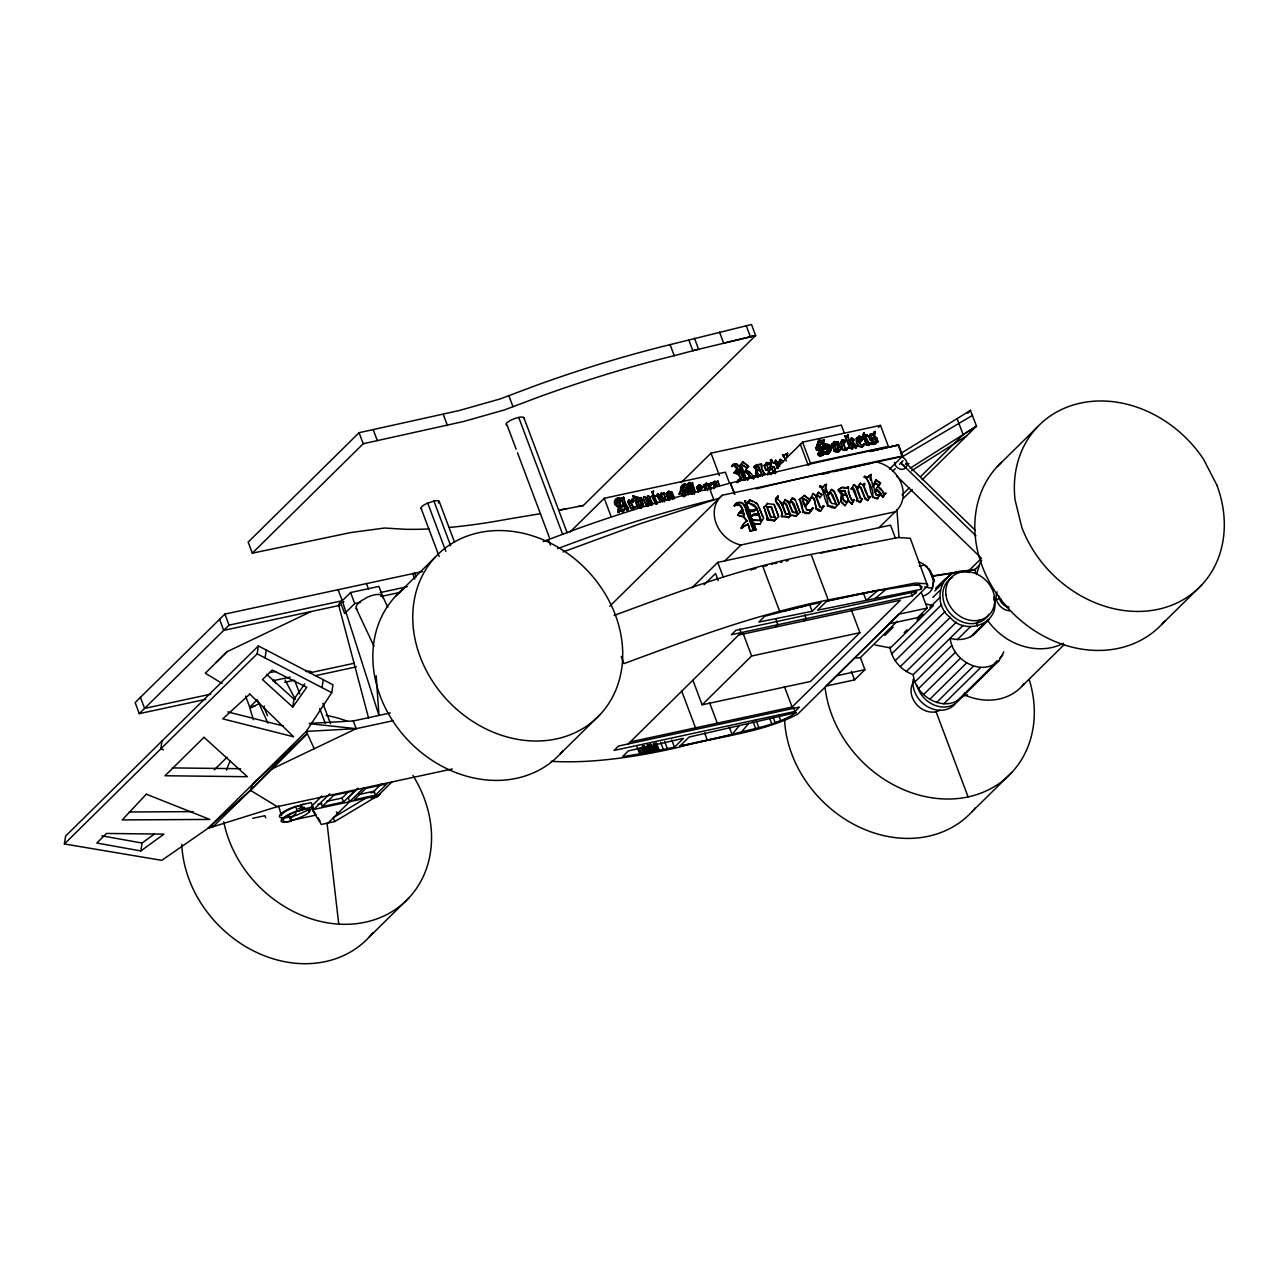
<?xml version="1.0" encoding="UTF-8"?>
<svg xmlns="http://www.w3.org/2000/svg" width="1288" height="1288" viewBox="0 0 1288 1288"><rect width="100%" height="100%" fill="white"/><g stroke="black" fill="none" stroke-linecap="round" stroke-linejoin="round"><path stroke-width="1.5" d="M616.566 500.291L615.229 503.206L618.771 507.07L618.143 512.64L618.707 510.402L623.231 511.529L625.566 508.148L627.578 510.821L625.566 508.148M618.804 512.576L618.337 510.66M930.339 570.777L933.848 579.713L932.254 588.407M933.848 579.713L932.383 588.423A19.143 16.02 45.4 0 1 922.707 595.99M993.74 597.197C1002.322 623.054 965.694 636.739 950.174 617.419C929.517 602.333 942.51 563.677 969.445 572.58M823.869 440.094L823.177 444.746L824.159 439.804L823.241 441.108L818.524 440.528L816.898 446.405L818.83 440.238L823.644 440.174M679.034 494.173L679.71 492.338M679.307 493.884L680.08 491.984M854.25 446.002L855.618 448.321L854.25 446.002C849.034 454.648 847.826 439.916 845.202 436.551L844.703 435.586L846.619 436.246L848.212 434.797L847.923 435.666M880.75 493.626L881.555 496.25L883.536 497.007L880.75 493.626L877.273 498.746C867.887 497.683 872.266 483.837 865.665 477.896L864.296 477.301L864.828 476.286L868.032 477.381L868.675 476.302M864.296 477.301L864.828 476.286M377.722 795.372L375.533 796.193L377.078 795.324M717.915 481.406L719.026 486.429M718.189 481.132L719.3 486.156M761.385 467.721C765.458 461.024 748.956 467.383 761.111 464.034M764.879 474.58C766.795 475.079 759.614 468.671 761.578 464.115M847.81 486.703L847.053 487.766L841.998 487.202L838.472 489.553L841.837 493.803L841.193 501.257L845.025 505.685L840.694 501.757L841.322 494.286L837.957 490.036L841.499 487.701L846.554 488.265L848.438 486.816C848.1 490.213 850.08 501.805 853.815 499.615L851.738 504.236L848.229 500.774L852.237 503.737M831.195 448.562L830.857 450.269M713.633 488.683L714.212 485.318L712.28 483.209L714.309 481.809M717.416 481.664L714.582 481.358L712.602 482.662L714.486 485.045L713.906 488.41M757.843 477.542L755.493 474.177L756.265 469.701L753.705 466.868L755.428 465.837M776.986 499.052L777.936 496.057L777.871 496.926M692.59 483.483L695.488 492.386M775.891 498.746L776.004 501.322L778.95 504.51L782.444 513.751L781.51 516.536L788.964 517.374L785.326 516.069L781.51 516.536M821.664 451.991C822.807 447.999 821.825 453.795 818.846 452.603M822.195 448.385C822.791 444.263 823.129 449.915 820.263 448.965M823.29 442.557L822.694 444.875L823.29 442.557L818.089 442.67M826.976 451.283L825.898 452.329L822.114 451.991C820.971 448.965 829.408 447.226 827.17 450.913M828.876 449.448L826.735 447.274L822.662 448.24C823.853 441.929 834.769 448.031 828.748 452.491L826.671 452.378L828.748 452.491M822.114 451.991L822.662 449.995M822.662 448.24L823.193 446.421M64.4 843.962L65.608 836.073L258.373 645.932L332.964 684.781L331.757 692.686L306.254 731.407L208.028 828.297L161.773 860.352L64.4 843.962L257.165 653.837L258.373 645.932M140.843 850.949L163.946 834.125L106.518 833.449L96.825 843.028L140.843 850.949L142.05 843.044L154.383 834.077M161.982 741.003L160.791 748.908L163.431 749.745M265.07 657.943L266.278 650.054M292.762 707.08L306.737 687.325L272.219 670.018L262.511 679.597L292.762 707.08L293.97 699.175L304.709 683.976M322.032 687.615L323.24 679.726M803.036 511.722L799.526 499.309C805.048 505.234 799.268 514.959 808.961 513.445L813.066 508.213L810.281 510.547L807.512 510.064M864.49 443.796C863.298 450.897 852.398 444.263 857.583 437.534M640.619 497.973L632.762 495.832L640.233 498.826L641.005 497.538L643.372 505.653L641.005 497.538M652.774 493.642L653.499 491.131L652.774 493.642L652.131 491.646L652.436 493.707M681.883 486.945L684.572 496.605M765.974 463.519L771.254 462.392L770.176 459.993L771.593 459.478L772.333 461.313L770.546 466.594L774.152 467.125L775.698 472.616M872.346 444.054C882.087 440.834 865.456 449.029 872.652 440.255L870.189 439.546L868.82 435.891L869.899 439.836L872.652 440.255M630.701 508.615C636.272 511.449 627.594 506.361 628.303 501.821M816.125 508.245C815.529 505.781 814.258 495.461 810.893 497.989L812.953 493.465L816.254 496.202L812.953 493.465M844.767 442.621L842.545 441.897L844.767 442.621L845.491 440.593L842.239 439.949L845.491 440.593M869.931 477.429L871.203 474.467L868.176 476.785M870.704 475.932L872.733 486.043L876.065 479.861L880.557 482.823L877.724 487.395L880.557 482.823M784.746 457.9C779.401 453.07 787.676 455.743 782.396 454.696M827.46 506.248L832.273 506.136L835.043 507.826C823.193 508.808 825.608 491.839 820.15 485.914L823.177 486.945L819.651 486.413M819.522 486.88L820.15 485.914M615.165 499.873L614.746 501.048A5.136 4.299 45.4 0 0 615.551 504.654L618.594 507.005L620.188 501.934L618.015 502.417M618.288 500.903L620.317 500.71L620.896 499.39L617.177 499.953M618.771 507.07L617.886 511.304L619.093 512.286M618.594 507.005L620.188 501.934M620.317 500.71L620.896 499.39M618.53 508.905L619.174 507.327L624.777 506.12L625.388 507.649C624.326 513.51 611.607 505.91 623.956 509.678M619.319 506.071L621.331 499.551L624.229 504.799L619.319 506.071L624.229 504.799M828.667 450.204L829.07 448.449L827.942 447.226L822.968 447.95M636.288 499.486L635.419 500.082L637.093 507.005L639.025 507.247M773.669 472.599L768.598 473.372L770.272 468.478L772.349 469.074L773.669 472.599L769.435 472.889M770.272 468.478L768.598 473.372M876.307 441.897L872.234 442.509L873.57 438.58L875.244 439.063L876.307 441.897L872.91 442.138M873.57 438.58L872.234 442.509M769.403 468.687L767.503 468.156L769.403 468.687L770.965 464.244L766.215 464.726L770.965 464.244M872.878 438.757L871.348 438.323L872.878 438.757L874.117 435.183L870.302 435.569L874.117 435.183M765.265 464.485L764.364 465.129L766.07 469.669L769.129 470.555L767.519 474.918M769.129 470.555L767.889 474.548M872.346 440.544L871.364 443.764M682.865 485.689L683.896 491.388L686.424 489.553L683.493 484.916L686.15 489.826L684.25 490.245M688.243 494.64L686.939 490.921L684.041 491.758L686.939 490.921M976.562 574.512L979.927 563.387A59.828 50.071 45.4 0 1 981.681 560.039M889.879 646.785C891.65 659.537 901.117 670.485 913.24 674.638C915.172 696.534 944.829 713.842 962.216 697.001L999.134 660.567L1003.803 651.889M684.186 491.098L684.524 489.971M680.933 487.299C681.545 494.447 679.082 490.084 681.658 486.156M754.092 466.498L756.636 469.331L755.863 473.807L758.213 477.172M770.546 466.594C772.462 461.941 771.013 457.16 770.884 462.762L766.328 462.634M873.795 437.067C876.065 436.278 874.182 429.194 873.731 432.591C876.887 435.167 866.26 432.929 872.588 434.217C879.64 425.764 870.205 438.113 876.387 437.791L877.933 441.897L876.693 437.501L874.101 436.777M692.413 493.272L691.672 494.27L690.239 490.422C692.155 487.444 687.454 489.456 688.017 484.529L690.61 484.61L694.377 494.431M690.239 490.422L691.044 488.555M623.988 497.587C623.344 502.948 630.379 508.502 627.932 510.241M865.633 444.521L868.853 445.246L865.633 444.521L866.1 442.911L863.797 436.696L862.477 436.745L863.781 432.832L864.973 435.489L867.13 434.797L867.549 435.891L865.391 436.584L867.854 443.169L869.191 443.748L865.681 436.294L867.549 435.891M862.477 436.745L864.087 432.543M692.316 483.773L692.831 482.791M668.504 499.519L666.347 493.433L668.005 500.404L669.953 500.259M775.907 518.919L774.33 520.916L767.197 519.772L767.809 517.889L763.961 507.037L767.294 518.388M766.924 519.483L767.809 517.889M839.406 450.816C832.756 458.56 829.488 431.544 834.254 450.494M834.012 451.17L834.544 450.204M786.855 456.821L787.596 453.279L785.905 453.972M787.226 456.451L787.596 453.279M717.835 481.068L717.126 481.937L714.582 481.358M781.365 516.15C784.151 510.032 775.521 504.799 775.392 499.245L776.616 497.474M615.906 501.096L616.179 504.703L618.868 506.715M663.916 493.304L664.85 498.392M664.206 493.014L665.671 499.567L667.264 500.308M864.377 484.224L864.264 483.386L864.071 488.136M864.876 483.741L864.232 486.51L868.498 497.667L864.667 489.698M842.851 449.77L846.667 450.027L842.851 449.77L840.613 442.154L842.545 439.659M842.771 449.528L840.903 441.848L841.789 440.899M766.698 462.263L765.523 464.227M870.108 434.603L870.704 433.589M736.849 482.678L737.879 480.714M818.363 453.006L817.816 454.873L819.876 456.258L825.077 453.698L827.975 454.052L825.077 453.698M829.52 451.444C832.032 447.322 826.123 444.279 822.887 446.727M253.317 719.718L249.936 708.207L259.5 703.473M741.035 528.08L742.274 528.112L741.035 528.08L743.884 523.411M686.488 485.656C685.747 482.984 683.316 483.032 686.488 485.656L689 482.646L691.688 483.837L692.461 482.549M617.709 503.061L618.304 502.127M655.753 504.204L651.921 496.299L656.799 504.3C659.875 501.386 653.096 503.109 654.272 496.766C656.478 494.592 649.699 494.206 654.69 495.928M654.272 496.766L654.964 495.639M848.18 438.081L849.452 441.446L851.449 437.743L854.137 439.514L852.431 442.267L854.137 439.514M849.645 441.961L850.982 439.594L852.93 440.85L850.611 444.553L849.645 441.961L850.982 439.594M873.248 485.56L876.065 479.861M875.293 482.936L873.055 486.912L875.293 482.936L878.545 485.061L874.681 491.227L873.57 486.413M663.062 494.141L661.646 492.757L659.569 495.848L661.372 493.03L663.062 494.141L663.867 492.821M679.404 494.238L679.967 493.385M862.847 485.737L864.264 483.386M659.859 495.558L657.862 493.562C654.256 496.508 661.211 495.317 660.164 501.467L659.762 502.256M817.735 448.965L817.397 446.517L820.44 447.258M862.397 499.036L860.304 498.617L856.923 489.585L858.71 486.8L860.642 488.023L865.295 499.374L868.128 500.324L865.134 497.909L861.141 487.524L859.209 486.301L857.422 489.086L860.803 498.118L862.397 499.036L860.062 502.449L856.456 500.694L857.663 498.794C855.86 497.78 855.216 484.674 851.432 489.199L853.574 484.707C856.214 484.159 858.033 491.034 855.94 487.218M856.456 500.694L857.663 498.794M685.522 495.687L682.27 486.22L681.594 488.683M827.347 505.959C829.005 500.002 825.077 490.438 820.037 486.381M778.242 463.841L779.61 461.603L781.736 463.197M778.371 496.427L777.598 499.164L781.446 502.561L781.864 504.671L780.142 502.223M630.798 502.046L634.05 507.875L632.794 507.343L630.798 502.046L631.619 500.758L633.261 501.982L631.619 500.758M778.016 463.213L775.762 460.315L778.016 463.213L780.287 459.333L783.555 461.49M817.526 495.22L816.56 497.007L820.118 506.474L821.873 507.923L819.619 506.973L816.061 497.506L817.526 495.22L820.456 497.393L817.027 495.703M652.823 503.463L651.712 503.238L649.603 497.748L650.327 496.653L647.993 495.912M731.487 466.449L732.985 464.404M731.858 466.079L732.405 465.081M621.412 498.134L622.619 498.585C625.147 492.032 623.183 510.112 628.592 508.374M622.619 498.585L623.489 497.265M632.988 502.256L634.115 500.469L631.893 499.374L634.115 500.469M750.131 531.187L748.135 524.039L750.131 531.187L755.879 529.948L753.48 523.588L760.162 523.958L763.72 518.001L757.135 503.334L749.841 499.792L746.171 504.155L745.076 501.209L746.171 504.155M819.957 497.893L821.969 494.705L818.524 492.258L815.755 496.685M645.497 498.569L646.19 497.538L643.839 496.814L646.19 497.538M746.782 467.769L741.453 464.421L746.782 467.769C740.664 483.596 737.461 446.936 745.253 477.993L747.861 478.556L749.536 477.156L747.523 480.408M747.861 478.556L749.004 476.818M850.805 445.068L851.819 443.523L853.574 444.843L852.833 447.322L850.805 445.068L851.819 443.523M875.003 492.064L876.693 489.488L878.754 490.712L880.396 492.885L878.883 495.333L876.065 494.882L875.003 492.064L876.693 489.488M756.04 465.387L756.764 464.404M630.621 508.406L629.236 502.046L627.594 502.095L629.059 499.776L630.911 501.306L628.769 500.05M627.594 502.095L629.059 499.776M630.621 501.579L632.183 499.1M816.254 496.202L818.524 492.258M851.738 504.236L854.379 500.05M810.893 497.989C817.606 493.497 812.728 513.171 820.81 510.901L818.556 509.146L815.884 509.227M754.945 475.626L752.884 476.657L753.818 477.268L755.509 475.98L753.657 479.072M844.397 435.891L846.313 436.535L848.518 434.491L847.842 437.034M646.995 497.587L648.138 497.844L649.716 503.109L646.995 497.587L648.283 495.639M797.385 512.624L792.313 512.221L789.254 504.091L791.363 500.935L793.988 503.576L797.385 512.624L793.843 512.511M651.631 496.588L652.936 494.624M844.67 435.908L849.259 445.197L849.227 448.095M872.25 496.798C874.938 490.97 868.724 482.952 866.18 477.397L864.795 476.801M875.663 444.006L876.983 442.315M643.211 498.826C644.886 499.841 646.27 509.71 649.216 504.638M878.368 495.832L880.396 492.885M627.578 510.821L628.222 509.951M648.299 506.136C644.628 503.801 642.084 497.587 644.113 496.524M867.613 500.823L870.35 496.749L869.271 496.814L870.35 496.749M784.666 512.141L782.154 505.459L784.247 502.449L786.469 504.155L790.317 514.202L785.294 513.815L790.317 514.202M782.154 505.459L784.247 502.449M869.754 435.167L870.414 434.298M860.062 502.449L861.897 499.519M788.948 503.254L787.902 500.791L784.907 499.889L788.948 503.254L792.555 497.86L795.147 499.39L799.961 512.27L796.87 504.043M789.447 502.755L792.555 497.86M738.974 512.978L742.435 508.857L740.825 505.443L738.298 504.268L734.176 505.765C735.979 501.113 743.434 500.919 744.786 505.975L743.611 505.073M734.176 505.765L736.205 503.27M760.017 475.803L759.405 474.918A4.057 3.397 45.4 0 1 757.489 472.551L757.151 469.798L757.103 472.921A4.057 3.397 45.4 0 0 759.018 475.288L760.017 475.803L761.578 473.582L760.451 470.587L756.877 469.734L754.301 466.9L759.083 466.964L759.888 470.442L758.713 467.335L754.301 466.9M843.077 499.825A5.442 4.556 45.4 0 0 845.025 501.757L846.345 502.465L848.438 499.486L846.924 495.478L842.143 494.334L838.697 490.551L845.105 490.631L846.168 495.3L844.606 491.131L838.697 490.551M781.864 504.671L785.422 499.39M664.721 501.499L661.034 494.463L659.746 496.299L662.821 501.596M856.617 488.764L860.32 483.258L863.346 485.238M857.116 488.281L860.32 483.258M618.111 500.984L617.982 502.787M633.471 509.549L635.258 506.925M820.81 510.901L824.014 506.216L822.952 506.264L824.014 506.216M868.563 445.535L870.253 443.088M852.157 449.077L853.96 446.292M877.273 498.746L880.251 494.125M858.291 446.179L856.375 438.451M845.025 505.685L848.728 500.275M634.05 507.875L634.952 506.667M815.964 447.435L817.204 446.115M816.608 446.63L816.914 449.802L820.875 450.542M821.873 507.923L823.467 505.781M869.191 443.748L869.899 442.847M831.645 489.44L827.765 494.978L831.645 489.44L834.221 490.986L839.374 503.302L836.315 506.007M830.47 492.451L828.055 495.767L831.597 503.35L836.25 504.155L832.805 495.011L830.47 492.451L836.25 504.155M977.624 629.977C972.086 639.09 959.785 641.279 950.174 638.22C952.09 660.116 981.762 677.424 999.134 660.567M962.216 697.001L964.97 692.912M737.493 481.084L738.668 479.539M869.915 451.508L898.605 444.988L902.759 456.033L889.606 469.122M921.162 589.308L922.015 586.861L920.099 585.332L914.931 584.881L875.937 590.854A528.869 135.997 -20.6 0 0 826.719 601.126L817.526 610.19L921.162 589.308L919.117 583.85M618.417 510.692L622.957 511.803L625.276 508.422M788.465 517.873L790.8 515.216L796.564 515.731L798.174 513.542M742.226 525.601L745.253 522.187M829.73 452.169C836.363 442.541 822.823 443.507 817.864 445.117A1.755 1.465 45.4 0 1 817.606 443.185L818.379 442.364M830.712 450.881L828.812 453.215M835.043 507.826L839.374 503.302M623.666 509.951L625.388 507.649M650.005 502.835L648.605 504.671L645.771 498.295M846.361 450.317L848.277 447.757M774.33 520.916L778.644 516.569L774.072 504.397L767.229 503.689M838.472 452.024L841.048 449.415L838.311 442.106L834.205 441.687L838.311 442.106M778.065 468.735C779.417 461.668 770.659 464.582 775.762 460.315M617.499 501.708L620.607 500.436M855.618 448.321L857.47 445.906M883.037 497.49L885.613 493.014M843.141 443.458L844.896 448.127L847.037 448.594L848.019 447.355M827.991 451.138L828.973 449.898M789.608 516.214L792.039 515.329L796.065 516.23L800.46 511.771M643.662 505.363L641.215 507.875L642.31 506.474M826.671 451.589L827.476 450.607M824.352 485.431C829.021 481.68 822.308 490.132 826.687 492.129M826.622 484.513L825.689 487.347L828.265 494.479M648.943 504.912L650.199 503.334L651.873 505.588M699.545 490.486L701.461 488.039C693.024 480.086 703.554 498.633 698.37 485.979M697.549 486.284L699.287 484.642L702.846 487.122L700.044 490.825M808.043 501.402L804.614 505.765L802.521 497.731L808.043 501.402L802.022 498.231L803.921 503.93M806.03 505.54L810.506 499.776L804.147 495.349L801.056 498.279M805.032 506.86L810.506 499.776M859.418 442.331C865.842 425.314 848.985 452.04 861.479 439.707M864.184 443.555C863.652 445.938 859.933 445.374 859.676 442.991L862.96 438.725L859.144 436.085L856.069 438.741M859.676 442.991L862.96 438.725M808.961 513.445L813.066 508.213M862.026 446.952L864.184 444.086M741.775 528.611L743.369 526.679M337.07 813.903L337.714 812.599L336.361 812.02M636.884 499.969L639.782 500.13L641.682 506.184L639.009 505.604L637.528 499.229M737.654 482.533L738.298 481.696M667.281 492.724L668.472 491.291L672.014 491.952L674.574 498.778L671.74 492.241L668.472 491.291M737.332 464.566L738.942 466.675L742.693 461.909L748.666 466.385L745.591 470.201L750.437 473.404M741.84 464.05C734.289 466.836 750.196 490.342 739.843 469.106M765.619 505.781L767.729 503.206M833.239 442.927L834.511 441.382M744.287 506.474L746.138 504.252L745.575 500.71M810.281 510.547L812.535 507.794M739.28 472.986L737.863 469.218C730.682 471.456 743.273 474.048 737.09 472.422M735.641 470.893C742.113 466.755 726.915 460.38 737.235 468.896M737.605 468.526L734.691 471.988M744.303 471.859L743.353 472.938L744.303 471.859L747.249 472.776L752.723 478.653M742.274 510.257L739.795 513.332L742.774 509.758L744.078 515.087L742.774 509.758M748.473 502.674L746.493 504.993L748.489 510.29L752.868 510.901L756.7 508.132L754.462 505.057L748.473 502.674L756.7 508.132M744.609 507.343L746.476 505.154L755.396 528.885L753.045 529.787L755.396 528.885M683.493 484.916L682.817 488.49M686.681 486.172L688.017 484.61L689.627 488.86L687.905 489.456L686.955 485.898L687.905 489.456M746.686 503.656L749.841 499.792M679.855 746.122A528.869 135.997 -20.6 0 0 729.926 735.013C752.273 728.445 776.712 725.675 796.435 712.489L689.048 737.058L679.855 746.122L732.035 734.498L739.441 725.53M741.357 732.212L748.602 723.421M686.762 485.383L689.289 482.372L691.688 483.837M784.65 455.469L786.276 453.601M822.678 487.444L824.867 484.948M853.284 442.702L856.118 446.324L857.164 445.632M876.162 443.185L877.547 441.913M633.036 495.558L633.873 497.78L636.787 498.939L635.129 500.356L637.56 506.071M868.498 497.667L869.786 496.331M681.384 486.429L682.817 484.9M755.605 465.854L756.41 465.016M776.117 497.973L777.936 496.057M899.507 464.292L901.858 461.829M731.986 466.659L733.065 465.548M737.734 515.232L743.965 516.601L747.056 521.157L743.466 517.1L737.734 515.232L739.473 512.479M452.265 768.968L277.258 806.658L208.028 828.297L250.419 790.333L307.236 733.516L252.867 784.07L250.419 790.333L213.084 826.703M895.305 468.623L892.471 471.44M774.104 463.422L775.215 462.666M307.236 733.516L250.419 790.333L277.258 806.658M765.893 463.857L763.993 465.499L765.7 470.04L768.743 470.925M869.255 435.682L870.06 434.877M827.669 454.342L829.118 452.925M578.57 506.442L583.287 505.54L755.637 335.524L751.5 324.496L670.082 344.653A368.787 94.829 -20.6 0 0 536.001 385.466L500.114 398.958L459.124 410.55L359.078 432.704L248.149 542.119L252.303 553.164L350.771 532.556L384.597 528.032L405.511 529.288A368.787 94.829 -20.6 0 0 428.888 528.917M252.303 553.164L363.232 443.732L463.278 421.579L504.268 409.987L540.139 396.495A368.787 94.829 -20.6 0 1 674.236 355.697L694.973 350.175M422.528 571.534L224.869 614.086L135.127 702.604L139.281 713.649L205.678 699.336M139.281 713.649L229.023 625.131L342.27 600.739L378.962 715.42L376.209 675.83M215.965 662.563L226.897 651.792M383.067 597.455L378.93 586.426L350.594 592.528L338.502 604.458L368.626 718.318M245.573 696.116L249.727 707.144L257.294 699.69L267.936 723.131M360.415 602.333L354.747 603.557L344.653 613.523L340.499 602.478L343.896 601.754M214.291 769.822L227.123 757.167M395.464 596.376L435.392 556.996M570.037 532.024L604.249 498.263L725.386 472.197L729.475 483.081M290.283 818.991L295.966 813.388M301.634 807.785L302.535 806.916M617.467 503.206L617.612 501.966M621.331 499.551L623.956 505.073M312.324 805.483L321.984 795.968M619.174 507.327L624.777 506.12M391.922 781.961L378.125 795.565L334.783 821.567L321.324 824.465L312.694 810.522L329.792 793.827M636.787 498.939L633.873 497.78M322.354 806.546L333.817 795.243L354.989 790.687L343.526 801.989L322.354 806.546L320.873 802.617M641.682 506.184L639.782 500.13M326.637 801.378L342.045 798.061L348.404 791.782M637.158 507.166L641.488 507.601M639.009 505.604L641.955 505.91M649.603 497.748L652.742 503.576M357.839 788.24L348.195 797.755L349.676 801.7M657.862 493.562L659.198 494.978M648.025 503.898L646.093 500.179M656.671 496.089L657.524 495.365M650.199 503.334L651.116 505.218M328.054 823.016L363.458 788.095M661.034 494.463L664.431 501.789M668.086 493.046C675.459 508.084 662.483 489.537 670.678 493.465L672.851 499.245M660.164 501.467L656.88 495.751M661.919 501.08L662.531 501.869M681.239 482.533L711.008 453.167L841.338 425.088L844.139 432.559M667.812 493.336L670.678 493.465M682.27 486.22L685.039 495.542M358.563 794.567L373.955 791.251L381.602 783.716M688.726 483.757L690.336 484.884L693.604 493.61M375.436 795.179L386.899 783.877L365.728 788.433L354.264 799.735L375.436 795.179L373.955 791.251M380.411 793.746L377.094 797.031L371.202 798.302M689.724 494.173L688.42 490.825L690.143 490.229L691.704 494.415M688.42 490.825L690.143 490.229M698.37 492.354L696.695 486.864L698.643 492.08M699.287 484.642L702.846 487.122M705.261 490.358L703.683 485.141L705.55 490.084M709.221 484.159L706.033 483.403L709.221 484.159L710.799 482.678L711.556 484.739L709.608 485.029L711.169 489.166M701.461 488.039L697.983 486.349M706.854 489.521L705.454 484.755L708.126 485.109L709.302 488.265M705.164 485.029L708.126 485.109M710.799 482.678L711.282 485.013M709.608 485.029L711.556 484.739M712.731 483.225L716.321 483.274L716.917 485.882L716.031 483.547L712.731 483.225L714.663 485.351L717.336 485.995L714.582 485.689L714.84 487.733M714.663 485.351L717.191 485.608M714.582 485.689L715.114 487.46M742.693 461.909L748.666 466.385M738.942 466.675L736.784 463.761L732.614 464.775M740.568 465.693L744.657 477.929L743.144 477.88M740.777 478.315L738.861 475.224A9.016 7.551 45.4 0 0 735.802 473.549L733.854 472.728L736.189 473.179A9.016 7.551 45.4 0 1 739.231 474.853L741.147 477.945L739.36 479.023M737.863 469.218L738.909 473.356M745.591 470.201L749.391 471.649L753.255 476.286M609.788 606.197L722.278 495.252L902.469 456.435M744.657 477.929L743.53 477.51M745.253 477.993L748.231 478.186M756.877 469.734L760.258 470.072M749.536 477.156L748.634 477.188M752.015 478.154L746.879 473.147L743.917 472.229M756.764 470.168L760.451 470.587M755.509 475.98L754.575 475.996M771.238 462.456L772.333 461.313M761.578 473.582L760.081 470.957M773.669 463.068L774.474 463.052M774.539 462.988L775.585 462.891M780.287 459.333L783.168 461.861M779.61 461.603L781.365 463.567M734.772 506.184L734.675 505.266M769.902 468.848L772.349 469.074M800.379 444.344L808.268 465.322L810.458 463.165L888.35 446.389L880.461 425.394L802.569 442.17L774.201 470.168L775.521 473.662M746.138 504.252L744.866 500.871M742.435 508.857L739.65 505.363L735.786 505.299M748.489 510.29L755.09 509.71M752.434 514.749L758.922 514.025L754.607 513.59L750.711 516.182L748.843 511.239L755.283 510.499M817.397 446.517L819.039 447.709L822.71 446.566M816.785 447.435L818.524 448.804L822.485 448.095M758.922 514.025L757.022 508.969L758.407 514.524M750.711 516.182L749.342 510.74M751.049 517.116L752.289 520.416L751.049 517.116L753.174 515.055L759.26 514.959L761.353 520.513L752.289 520.416M771.673 507.086L766.553 506.844L771.673 507.086L775.054 517.905L771.174 507.569M752.659 515.538L759.26 514.959M833.803 443.571L836.878 443.716L838.907 450.22L836.105 449.689L833.803 443.571L836.878 443.716M753.48 523.588L760.162 523.958M825.898 452.329L822.42 451.702M774.072 504.397L778.644 516.569M692.026 587.747L717.738 562.389L890.539 525.166L895.482 538.32M834.189 451.331L838.778 451.718M836.105 449.689L839.213 449.915M755.879 529.948L753.995 523.089M724.886 560.86L740.97 544.985L895.192 511.771A29.962 25.084 45.4 0 0 901.294 483.564A29.962 25.084 45.4 0 0 876.484 462.022M767.197 519.772L770.385 519.225L774.829 520.416M775.553 517.406L770.385 517.035L767.197 508.551M851.449 437.743L853.831 439.82M704.134 584.72L715.548 573.466L718.221 580.598M841.048 449.415L838.005 442.412M849.452 441.446L848.067 435.988M791.363 500.935L796.886 513.123M844.896 448.127L847.037 448.594M852.93 440.85L850.676 439.884M789.254 504.091L792.828 511.722M850.611 444.553L849.935 441.671M859.144 436.085L862.654 439.031M851.432 446.759L851.11 444.763M854.041 445.568L851.513 443.813M862.638 437.179L863.797 436.696M804.147 495.349L808.413 499.164M852.833 447.322L851.738 446.453M858.388 446.421L862.332 446.646M878.416 427.407L880.461 425.394M810.345 497.587L811.408 497.49M826.349 484.127L826.123 485.013M368.996 937.262L408.924 897.881M873.264 438.87L875.244 439.063M802.73 512.173L802.891 512.576M806.143 509.823L810.78 510.048M821.969 494.705L818.025 492.757M560.151 753.963L600.079 714.582M848.438 486.816L847.311 487.202M842.143 494.334L846.667 494.801M842.449 498.601L842.513 494.431L842.948 498.102A5.442 4.556 45.4 0 0 845.524 501.274L846.345 502.465M853.574 484.707L854.524 485.93M850.869 488.78L852.624 487.862M852.125 488.361L852.946 487.911M841.998 494.93L846.924 495.478M868.032 477.381L864.329 476.785M868.869 475.996L871.203 474.467M848.438 499.486L846.425 495.977M853.815 499.615L853.88 500.533M878.545 485.061L874.777 483.435M905.722 467.753L900.779 462.956L903.065 460.702M872.379 497.12L877.772 498.247M876.065 494.882L875.502 491.581M628.222 743.949L741.083 632.633L739.731 629.027M884.84 493.9L883.858 494.157L882.425 491.903M886.096 493.465L885.098 493.513M902.083 494.882L909.183 487.878M920.55 476.673L963.15 434.668L976.497 426.183L970.395 410.341L967.61 413.078L970.54 410.309L900.425 453.698M903.677 498.021L912.242 489.569M922.24 479.716L976.497 426.183M775.457 627.079L777.871 624.712L775.827 619.287M879.092 527.645L895.192 511.771M692.928 680.322L702.121 704.81L751.612 656.011L859.901 632.682L851.4 610.077M796.998 607.823L764.686 616.292L758.825 622.072L812.116 611.285L821.1 602.414L802.005 606.632M641.086 748.022L643.131 753.48L674.445 747.217L683.429 738.346L628.367 750.888L622.506 756.668L648.283 752.562L646.222 747.104L648.411 752.53L651.116 752.031M803.728 620.993L806.143 618.61L804.775 615.004M997.443 466.417L1036.985 427.423M859.901 632.682L810.426 681.481L702.121 704.81M630.331 741.872L792.104 707.032L900.457 600.16L738.668 635M794.841 711.636L799.462 707.064L618.498 746.042L614.054 750.437L795.018 711.443L793.601 707.708M912.323 595.748L916.766 591.369L735.802 630.347L731.359 634.726L912.323 595.748L910.97 592.142M621.219 656.333L623.956 663.626C675.331 644.708 726.609 625.131 779.643 611.269A268.612 69.069 -20.6 0 1 828.2 599.918L915.478 583.045L927.392 583.786L927.618 585.879L797.578 714.277C760.87 733.178 718.318 736.221 679.001 747.201A268.612 69.069 -20.6 0 1 632.778 756.265C605.94 760.403 578.441 762.931 551.312 761.305M855.924 657.894A19.143 16.02 45.4 0 0 860.384 657.572L897.14 621.315M884.84 635.419L893.164 627.224M935.652 588.31L945.65 578.441M943.669 581.452L950.802 574.416M934.814 590.934L941.963 583.883M932.85 597.407L939.999 590.355M921.435 592.609L927.263 608.081L898.96 614.167L826.268 685.989L854.572 679.887L864.924 669.663L860.384 657.572M917.555 617.644L927.263 608.081M904.176 632.682L907.026 629.864M917.024 619.995L922.755 614.36M929.888 607.308L939.902 597.439M967.707 571.84L980.297 559.411M979.331 565.351L974.871 569.747L931.626 576.412M891.634 653.966L941.657 604.636M895.144 660.776L945.167 611.446M900.151 666.765L950.174 617.419M906.333 671.483L956.34 622.152M913.24 674.638L963.263 625.308M957.37 639.589L970.46 626.676M915.011 681.835L951.929 645.401M979.283 620.204L976.288 623.151L977.431 626.177M970.621 636.739L983.71 623.827M918.505 688.645L955.438 652.227M972.939 635.499L988.862 619.786M923.512 694.618L960.446 658.2M929.695 699.352L966.628 662.918M936.618 702.507L973.535 666.089M943.798 703.876L980.731 667.458M994.304 663.529L997.154 660.728M999.987 657.927L1002.821 655.125M957.048 701.026L993.982 664.608M1021.948 686.279L1063.92 644.869M1162.146 624.004L1201.672 584.994M971.748 811.971L1011.676 772.591M704.842 484.529L706.323 483.129M826.671 452.378L828.281 450.832M857.76 437.904L861.189 440.013M858.066 437.598L859.724 442.042M737.911 482.066L741.663 479.957L745.72 479.989M682.543 485.174L684.475 483.419M742.87 527.178L748.135 524.039M757.022 508.969L753.029 511.658L748.843 511.239M733.854 472.728L735.078 471.617M875.019 598.614L886.514 588.922M738.298 479.909L741.147 477.945M666.073 493.707L667.57 492.451M831.935 443.99L833.545 442.637M763.462 507.536L766.119 505.282M696.406 487.138L697.822 486.011M799.027 499.808L801.555 497.78M822.356 455.115L824.352 453.601C818.733 451.041 817.011 458.206 823.064 455.147M774.507 473.115L776.068 472.245M868.531 436.197L869.545 435.376M616.276 500.565L617.451 499.664M818.395 452.925L821.969 451.702M615.712 499.148L619.142 497.812M755.976 465.483L753.754 466.53M910.101 468.252L976.352 426.215M911.534 470.764L966.644 435.795M703.409 485.415L705.132 484.256M368.32 796.628L333.302 817.639L334.783 821.567M901.922 456.999L972.456 415.412M744.754 522.687L747.056 521.157M744.094 526.084L747.636 524.538M679.694 493.658L681.771 493.336L683.767 496.427M822.662 454.809L819.345 455.662L818.025 453.795M311.1 611.542L227.155 651.664L205.323 673.205L222.1 683.413M271.993 768.92L356.196 728.67L392.985 720.733M208.028 828.297L213.406 825.914M877.241 442.203L878.239 441.607M543.166 541.588L575.559 529.432A368.787 94.829 -20.6 0 1 709.656 488.619L730.586 483.064A1402.6 360.656 -20.6 0 1 787.515 469.283L801.651 465.998A1405.498 361.397 -20.6 0 1 898.605 444.988L869.931 451.492M679.79 492.258L681.127 491.581M1063.405 643.276C1046.098 652.324 1025.151 649.506 1008.681 639.927A59.828 50.071 45.4 0 1 987.413 620.108M914.045 681.175A19.851 16.615 45.4 0 0 915.156 702.685A19.851 16.615 45.4 0 0 936.086 711.765L940.256 710.203M614.167 615.406C663.079 597.342 712.023 578.972 762.544 565.754A268.612 69.069 -20.6 0 1 811.086 554.404L898.364 537.547L910.278 538.271L927.618 585.879M563.065 551.94L639.412 523.975L719.268 498.214M736.656 503.157L740.6 502.851M961.766 696.663L967.497 694.796M733.307 464.34L736.414 464.131M821.889 455.195L819.071 454.519L824.046 453.907M822.372 450.285L826.51 449.126L827.395 450.301M822.195 450.14L818.411 450.929L816.238 449.625A2.447 2.045 45.4 0 1 815.964 447.435M750.55 569.956L756.024 568.427M438.419 503.012A9.692 2.496 -20.6 0 0 433.911 501.08L426.94 503.431A9.692 2.496 -20.6 0 0 421.595 508.696M764.396 566.189L767.165 565.48M771.48 564.386L772.671 564.08M789.995 609.53L788.578 609.884L805.274 605.891L803.905 606.213M791.476 609.176L790.027 609.53M695.15 350.143L755.637 335.524L723.663 343.139L719.509 332.095M752.095 336.361L750.405 336.78L746.267 325.735M774.362 563.661L775.698 563.323M775.811 563.307L776.777 563.065M792.909 608.805L794.294 608.483M797.24 607.759L799.768 607.163M781.043 562.035L780.238 562.228L782.331 561.729M800.17 607.067L802.537 606.519M786.211 560.827L787.499 560.538M821.841 474.37L829.585 472.616M833.449 471.73L872.169 462.956M786.646 560.731L788.127 560.393M826.719 601.126L877.901 590.5L866.164 600.401L863.427 593.108M865.278 435.199L867.13 434.797M652.131 491.646L653.499 491.131M688.195 489.182L689.627 488.86M689.724 489.07L690.771 488.844M905.384 464.372L908.958 463.6M380.25 592.561L407.282 586.748M340.145 605.296L223.709 630.363L219.556 619.335M380.926 596.505L400.423 592.303M750.63 530.688L756.378 529.449M210.62 694.184L144.594 708.4L140.44 697.371M272.67 680.805L290.122 677.053M309.619 672.851L354.442 663.207M284.728 682.302L294.389 680.225M315.641 675.636L356.47 666.846M249.727 707.144L254.976 706.017M914.544 593.543L916.122 593.205M309.442 723.389L353.298 720.958L390.344 712.972M993.821 599.918L1000.454 598.485L1001.823 601.786A11.318 9.467 45.4 0 0 1008.665 607.018M889.251 623.746L920.437 617.033M836.62 675.765L864.924 669.663M289.204 816.125L291.072 821.116A14.587 3.751 -20.6 0 1 284.278 818.202A14.587 3.751 -20.6 0 1 302.439 809.911L300.555 804.92L311.245 802.617L313.805 809.428L378.125 795.565M282.185 817.751A15.214 3.912 -20.6 0 1 281.348 813.436A15.214 3.912 -20.6 0 1 295.628 806.465L300.732 805.37A14.587 3.751 -20.6 0 0 297.303 806.256M252.673 818.331L264.958 815.69L265.747 817.816M317.991 804.276L321.759 803.454M370.96 792.861L374.76 792.039M291.072 821.116L285.968 822.211A15.214 3.912 -20.6 0 1 282.346 818.621A15.214 3.912 -20.6 0 1 297.335 811.005L302.439 809.911M658.764 750.518L657.315 750.807L654.578 743.53M650.762 744.287L653.58 751.548L657.701 750.727M653.402 743.772C656.461 749.375 656.944 756.426 653.08 745.784M652.758 745.849L654.948 751.29L653.773 751.516L650.955 744.255M583.287 505.54L559.137 510.177L566.639 508.776M637.013 746.782L639.75 754.06L641.424 753.77L639.363 748.312M648.411 752.53L652.195 751.822L649.458 744.544M858.838 545.339L860.787 544.985M647.494 752.707L644.258 745.511M648.283 752.562L645.433 747.249M540.058 513.735L508.696 518.984A368.787 94.829 -20.6 0 1 449.319 527.452M643.131 753.48L645.771 753.013L642.97 745.752M644.419 753.255L642.358 747.797M269.884 672.513L275.841 671.499M639.75 754.06L641.424 753.77M824.739 444.279L829.247 444.972L831.146 447.757M919.197 565.996L924.881 565.078L927.28 566.929M932.093 575.961L975.322 569.296L975.547 573.192M752.788 519.917L761.353 520.513M818.814 442.364L822.984 442.847M618.24 499.567L620.607 499.68M820.279 445.374L818.17 444.827A1.755 1.465 45.4 0 1 817.912 442.895M680.209 493.385L681.932 493.916L683.493 496.701M770.079 474.515L771.496 474.435M353.298 720.958L356.196 728.67L306.254 731.407L314.224 748.731M618.61 502.095L619.914 502.223M129.396 811.987L193.12 811.633M172.27 767.906L240.55 768.711M918.264 585.01L914.931 584.881M803.39 512.093L809.46 512.962M309.41 723.695L356.196 728.67M101.849 835.815L142.05 843.044M924.623 586.958L932.528 588.391M925.782 604.056L933.446 605.521L890.459 647.928L875.132 644.998M227.751 711.91L283.344 725.965M770.932 466.224L774.152 467.125M740.294 512.833L744.577 514.588M622.909 498.311L617.097 498.102L614.473 501.322A5.136 4.299 45.4 0 0 615.278 504.944L618.498 507.343M749.342 500.291L752.82 501.644M637.238 499.503L639.508 500.404M876.565 494.383L878.883 495.333M783.748 502.948L785.97 504.638L789.818 514.685M876.178 489.987L879.897 493.385M852.463 448.771L849.452 447.612M856.955 500.211L860.561 501.95M792.056 498.343L794.648 499.889M852.736 441.961L856.423 446.018M878.223 486.896L880.799 488.49L884.357 493.674M782.669 454.664L786.437 461.056M257.165 653.837L331.757 692.686M875.566 480.36L880.058 483.322M755.122 502.787L756.62 503.833M852.447 488.41L857.164 499.293M741.856 503.334L742.822 504.059M879.14 488.12L881.33 490.181M832.66 490.664L834.495 492.531M266.6 674.3L293.97 699.175M906.028 463.165L975.145 530.157M900.779 462.956L975.934 535.792M896.496 475.884L981.456 558.251M839.196 490.052L842.642 493.851M754.671 466.53L757.247 469.363M713.005 482.952L714.937 485.077M387.752 607.212L382.633 596.28L379.831 594.557A14.715 5.555 -25.1 0 0 367.354 597.246L361.01 600.949A14.297 5.394 -25.1 0 0 356.18 608.339L373.955 646.206M356.18 608.339L357.162 609.449M930.483 570.745L923.19 563.935A19.143 16.02 45.4 0 0 918.763 561.906M926.99 567.01L932.448 575.189M775.215 463.261L777.115 467.592M762.738 475.707L761.804 474.177L762.367 476.077M656.928 502.449L654.546 496.492M851.835 500.678L848.18 491.646M764.122 474.467L762.045 469.444M318.12 817.735L320.084 821.132M757.666 504.88L758.503 506.216M273.587 679.806L275.503 683.107M285.083 679.919L295.29 699.304M690.014 493.9L688.71 490.535M624.487 506.393L625.099 507.923M957.113 418.632L963.15 434.668M898.332 445.39L901.777 454.584M929.05 569.038L933.832 581.741M874.938 439.369L876.001 442.186M870.608 435.28L871.638 438.033M866.824 435.086L867.243 436.181M863.491 436.986L865.842 443.668M859.965 442.686L860.642 444.473M842.851 441.607L845.202 447.838M836.572 444.022L838.907 450.22M936.086 711.765L968.093 796.918M834.109 443.281L836.395 449.399M835.171 493.98L838.858 503.785M828.667 497.377L830.486 502.223M802.569 442.17L810.458 463.165M805.531 506.361L806.642 509.324M778.612 463.471L779.804 466.61M811.086 554.404L828.2 599.918M851.32 671.241L854.572 679.887M771.979 469.444L773.299 472.97M782.669 504.976L785.809 513.316M766.585 464.356L767.873 467.786M809.379 604.008L812.116 611.285M767.052 506.345L770.884 516.536M759.324 508.148L762.577 516.778M694.474 338.245L698.611 349.273L692.864 350.738L688.71 339.71M743.723 472.567L745.623 477.623M758.761 515.458L760.854 520.996M748.988 509.79L746.992 504.51L745.977 505.653L754.897 529.384M745.124 506.844L753.561 529.288M745.317 509.211L752.353 527.919M762.544 565.754L779.643 611.269M734.724 494.109L730.393 483.113L734.546 494.157M711.008 453.167L719.429 475.546M670.082 344.653L674.236 355.697M709.897 484.739L711.443 488.893M784.392 686.52L792.104 707.032M709.656 488.619L713.81 499.664A368.787 94.829 -20.6 0 0 557.607 548.672M707.837 485.383L709.028 488.538M705.454 484.755L707.692 490.728M695.214 492.66L692.316 484.868M778.693 715.323L780.753 720.781L775.199 722.826L773.154 717.368M689.998 488.78L688.291 484.256L689.338 489.15M690.513 490.148L691.962 493.996M717.738 562.389L723.373 577.41M689.853 490.519L690.899 493.288M743.112 633.406L751.612 656.011M686.665 491.195L687.953 494.914M684.314 491.485L685.796 495.413M769.741 718.414L771.786 723.888M681.98 489.875L683.928 495.043M756.024 720.169L758.761 727.462M670.404 493.739L672.577 499.519M752.852 721.055L755.589 728.348M729.298 727.221L732.035 734.498M637.174 499.696L639.283 505.331M632.762 495.832L633.599 498.054M709.559 702.636L717.271 723.148M704.649 732.969L707.386 740.246M681.497 690.545L695.52 727.833M604.249 498.263L611.043 516.44M671.708 739.924L674.445 747.217M664.624 741.437L667.361 748.714M660.68 742.274L663.417 749.568M656.478 743.144L659.215 750.421M656.027 743.24L658.796 750.518M655.415 743.369L658.152 750.646M654.964 743.45L657.846 750.711M654.723 743.498L657.46 750.775M654.159 743.611L656.896 750.888M653.58 743.723L656.478 750.985M653.58 745.688L655.656 751.146M652.372 745.929L654.417 751.387M650.44 744.351L653.193 751.629L649.683 744.496M649.055 744.625L651.97 751.87L648.347 744.754M648.009 744.818L650.907 752.063M523.91 417.747L567.155 532.781M647.011 745.011L649.748 752.289M647.494 746.863L649.587 752.321M645.932 747.153L647.977 752.611M518.71 417.425L562.647 534.327M642.213 745.881L644.982 753.158M642.165 747.829L644.225 753.303M508.808 395.609L512.962 406.638M638.446 748.489L640.49 753.947M507.07 425.024L516.134 449.142M517.534 452.845L549.622 538.207M548.382 539.575L550.459 545.098M443.314 414.559L447.467 425.604M439.208 501.386L454.551 542.216M433.911 501.08L450.639 545.613M427.729 503.093L445.857 551.345M421.047 508.213L439.192 556.464M373.214 429.661L377.368 440.689M416.153 576.879L414.768 573.208L412.788 573.627L414.865 579.149M359.078 432.704L363.232 443.732M366.436 583.609L368.513 589.115M350.594 592.528L354.747 603.557M338.116 589.711L342.27 600.739M322.869 703.312L330.501 723.631M319.73 708.561L325.301 723.325M342.045 798.061L343.526 801.989M294.936 681.062L299.782 693.974M311.213 806.578L312.694 810.522M309.007 812.213L308.444 810.699A14.587 3.751 -20.6 0 0 309.49 809.347M267.518 715.709L264.265 708.239A9.531 2.447 -20.6 0 1 264.507 706.162M224.869 614.086L229.023 625.131M295.628 806.465L297.335 811.005M870.076 478.685L870.624 480.44M278.643 805.998L281.444 815.594M932.576 575.14L933.575 579.793M327.055 823.225L338.76 924.124M896.915 509.806L899.024 537.515M1009.679 610.818A13.202 11.045 45.4 0 1 997.105 591.917M1008.923 607.823A13.202 11.045 45.4 0 1 998.603 595.523M305.868 671.628A9.531 2.447 -20.6 0 1 311.004 672.642M1029.354 680A113.988 95.393 45.4 0 1 951.462 798.963A113.988 95.393 45.4 0 1 825.061 687.406M298.22 808.671A14.587 3.751 -20.6 0 1 304.676 807.286M820.778 553.115A528.869 135.997 -20.6 0 1 824.465 552.311M826.3 551.924A528.869 135.997 -20.6 0 1 829.971 551.135M831.807 550.749A528.869 135.997 -20.6 0 1 837.28 549.606M839.1 549.235A528.869 135.997 -20.6 0 1 842.722 548.495M844.525 548.125A528.869 135.997 -20.6 0 1 853.493 546.37M1024.362 683.445A59.828 50.071 45.4 0 1 963.698 694.57M988.798 614.376A26.581 22.234 45.4 0 1 951.252 614.569A26.581 22.234 45.4 0 1 952.637 577.169M960.317 698.144A25.438 21.284 45.4 0 1 936.795 705.969A25.438 21.284 45.4 0 1 916.976 685.184M954.746 704.391A25.438 21.284 45.4 0 1 927.086 706.404A25.438 21.284 45.4 0 1 913.176 679.372M281.525 815.014A14.587 3.751 -20.6 0 1 293.728 807.463M975.515 807.64A113.988 95.393 45.4 0 1 860.03 827.443A113.988 95.393 45.4 0 1 784.521 718.994M307.687 808.703A14.587 3.751 -20.6 0 1 307.108 813.758A14.587 3.751 -20.6 0 1 290.847 820.504L316.107 815.062L311.777 808.091L312.887 806.996L302.213 809.299A14.587 3.751 -20.6 0 1 305.24 808.8M295.161 811.649A14.715 1.932 -16.4 0 1 307.639 808.961L309.909 809.283L296.755 815.143A14.715 1.932 -16.4 0 1 284.278 817.832M300.555 804.92A14.587 3.751 -20.6 0 1 303.598 804.404M506.603 424.927A9.531 2.447 -20.6 0 1 514.137 418.793A9.531 2.447 -20.6 0 1 523.83 418.455M894.452 462.392A6.907 5.78 45.4 0 0 899.684 468.929L901.342 469.299A6.907 5.78 45.4 0 0 905.657 467.834L906.543 466.61A6.907 5.78 45.4 0 0 900.231 456.612M412.901 775.392A113.988 95.393 45.4 0 1 367.869 921.612A113.988 95.393 45.4 0 1 223.758 821.857M226.495 770.127A113.988 95.393 45.4 0 1 230.182 761.031M326.138 715.42A113.988 95.393 45.4 0 1 347.18 721.151M372.763 932.931A113.988 95.393 45.4 0 1 257.278 952.734A113.988 95.393 45.4 0 1 181.769 844.268M382.633 596.28A14.297 5.394 -25.1 0 1 382.713 597.793M756.088 488.844A1402.6 360.656 -20.6 0 1 791.669 480.327L805.805 477.043A1405.498 361.397 -20.6 0 1 902.759 456.033M740.97 544.985A29.962 25.084 45.4 0 1 716.176 523.443A29.962 25.084 45.4 0 1 722.278 495.252M1164.674 621.138A113.988 95.393 45.4 0 1 1013.849 614.167A113.988 95.393 45.4 0 1 1001.5 462.36M562.695 751.113A113.988 95.393 45.4 0 1 409.423 741.695A113.988 95.393 45.4 0 1 403.901 588.552M146.317 794.197L122.215 819.925L209.831 819.442L146.317 794.197M204.003 737.3L165.041 775.746L247.377 776.712L204.003 737.3M249.792 694.071L222.727 718.849L293.648 736.784L249.792 694.071M785.648 610.625L784.795 610.866L786.646 610.383L785.648 610.625M1216.886 485.19L1203.539 459.22A113.988 95.393 45.4 0 0 1080.568 403.096A113.988 95.393 45.4 0 0 1015.057 499.825L1021.77 527.227A113.988 95.393 45.4 0 0 1158.089 609.321A113.988 95.393 45.4 0 0 1216.886 485.19M945.939 594.67A26.581 22.234 45.4 0 0 984.869 618.111A26.581 22.234 45.4 0 0 979.943 575.704A26.581 22.234 45.4 0 0 945.939 594.67M413.464 629.397A113.988 95.393 45.4 0 0 580.421 729.958A113.988 95.393 45.4 0 0 559.314 548.012A113.988 95.393 45.4 0 0 413.464 629.397"/></g></svg>
